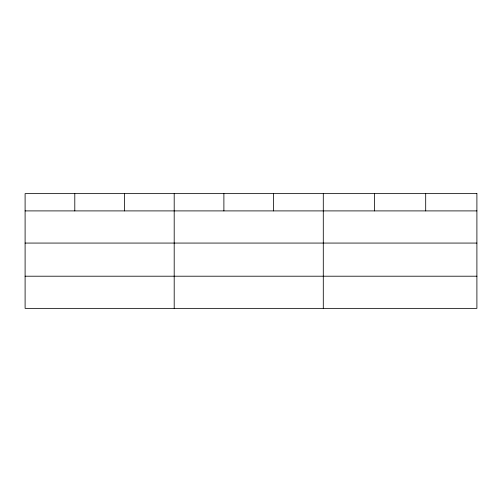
<?xml version="1.0" encoding="UTF-8"?>
<svg xmlns="http://www.w3.org/2000/svg" width="502" height="502" viewBox="0 0 502 502"><rect width="100%" height="100%" fill="white"/><g stroke="black" fill="none" stroke-linecap="round" stroke-linejoin="round"><path stroke-width="0.75" d="M25.1 210.903L476.9 210.903M25.1 243.068L476.9 243.068M25.1 276.207L476.9 276.207M425.696 193.634L425.696 210.903M374.492 193.634L374.492 210.903M323.288 193.634L323.288 308.366M273.59 193.634L273.59 210.903M223.892 193.634L223.892 210.903M174.194 193.634L174.194 308.366M124.496 193.634L124.496 210.903M74.798 193.634L74.798 210.903M476.9 193.634L25.1 193.634L25.1 308.366L476.9 308.366L476.9 193.634"/></g></svg>
